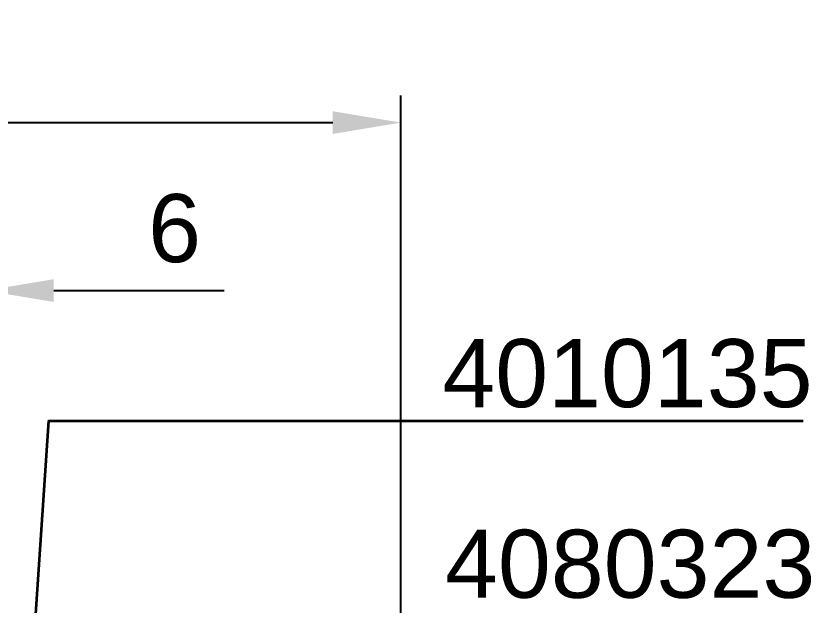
# Model space of a CAD drawing. Header units: millimetres. Extents: x 0 to 139, y 0 to 125.
# Drawn here: x 72.1 to 130.5, y 82.2 to 125.4 of the extents above; entities that cross this region are included whole.
import ezdxf

# ---------------------------------------------------------------- set-up
doc = ezdxf.new("R2010")
doc.units = ezdxf.units.MM
doc.header["$PDMODE"] = 3
doc.header["$PDSIZE"] = -2
doc.layers.add('AM_5', color=3, linetype='Continuous', lineweight=25)
doc.layers.add('AM_6', color=2, linetype='Continuous', lineweight=35)
doc.styles.add('SBS_Standard', font='arial.ttf')
doc.styles.add('SWISS', font='swiss.ttf')
doc.dimstyles.new('SBS1-1$0', dxfattribs={"dimtxt": 2.5, "dimasz": 2.5, "dimexe": 1, "dimexo": 0, "dimgap": 1, "dimtad": 1, "dimtoh": 1, "dimdsep": 46, "dimtxsty": 'SBS_Standard', "dimcen": 0, "dimclrd": 256, "dimclre": 256, "dimclrt": 30, "dimadec": 1, "dimazin": 2, "dimtp": 0.1, "dimtm": 0.1, "dimtfac": 0.71, "dimtmove": 0, "dimatfit": 3, "dimfxl": 1, "dimlwd": -1, "dimlwe": -1, "dimarcsym": 1})

# ---------------------------------------------------------------- blocks, each defined once
blk = doc.blocks.new('*D41')
at = {"layer": 'AM_5', "transparency": 16777216}
for p, q in [((63.86278853446674, 98.00000000000011), (63.86278853446674, 107.2684673668374)), ((69.86278853446674, 98.00000000000011), (69.86278853446674, 107.2684673668374)), ((58.86278853446674, 105.2684673668374), (53.86278853446674, 105.2684673668374)), ((63.86278853446674, 105.2684673668374), (69.86278853446674, 105.2684673668374)), ((74.86278853446674, 105.2684673668374), (87.39416643351177, 105.2684673668374))]:
    blk.add_line(p, q, dxfattribs=at)
for points in [[(58.86278853446674, 106.1018007001707), (58.86278853446674, 104.4351340335041), (63.86278853446674, 105.2684673668374)], [(74.86278853446674, 106.1018007001707), (74.86278853446674, 104.4351340335041), (69.86278853446674, 105.2684673668374)]]:
    blk.add_solid(points, dxfattribs=at)
at = {"layer": 'Defpoints', "color": 0, "transparency": 16777216}
for p in [(69.86278853446674, 105.2684673668374), (63.86278853446674, 98.00000000000011), (69.86278853446674, 98.00000000000011)]:
    blk.add_point(p, dxfattribs=at)
at = {"layer": 'AM_5', "color": 30, "transparency": 16777216, "insert": (83.74341609244766, 109.8213323054458), "char_height": 5, "attachment_point": 5, "style": 'SBS_Standard'}
blk.add_mtext('6', dxfattribs=at)
blk = doc.blocks.new('*D44')
at = {"layer": 'AM_5', "transparency": 16777216}
for p, q in [((33.36278853446674, 39.00000000000011), (33.36278853446675, 119.6069378185167)), ((100.3627885345632, 39.00000000000011), (100.3627885345632, 119.6069378185167)), ((38.36278853446675, 117.6069378185167), (95.36278853456315, 117.6069378185167))]:
    blk.add_line(p, q, dxfattribs=at)
for points in [[(38.36278853446675, 118.44027115185), (38.36278853446675, 116.7736044851834), (33.36278853446675, 117.6069378185167)], [(95.36278853456315, 118.44027115185), (95.36278853456315, 116.7736044851834), (100.3627885345632, 117.6069378185167)]]:
    blk.add_solid(points, dxfattribs=at)
at = {"layer": 'Defpoints', "color": 0, "transparency": 16777216}
for p in [(100.3627885345632, 117.6069378185167), (33.36278853446674, 39.00000000000011), (100.3627885345632, 39.00000000000011)]:
    blk.add_point(p, dxfattribs=at)
at = {"layer": 'AM_5', "color": 30, "transparency": 16777216, "insert": (66.86278853451586, 122.1598027571252), "char_height": 5, "attachment_point": 5, "style": 'SBS_Standard'}
blk.add_mtext('67', dxfattribs=at)

msp = doc.modelspace()

# ---------------------------------------------------------------- linework, layer by layer
at = {"layer": 'AM_6', "color": 3}
msp.add_lwpolyline([(72.31513733985594, 62.95340440278244), (74.50739986422377, 95.7069378185189), (129.9073998642234, 95.7069378185189)], dxfattribs=at)

# ---------------------------------------------------------------- texts
at = {"layer": 'AM_5', "color": 30, "style": 'SWISS'}
for s, p in [('4010135', (103.4073998642234, 96.7069378185189)), ('4080323', (103.6073998642223, 82.7069378185189))]:
    msp.add_text(s, height=5, dxfattribs=at).set_placement(p)

# ---------------------------------------------------------------- dimensions: what is measured, and where the dimension line sits
at = {"layer": 'AM_5'}
for base, p1, p2, picture, middle in [((100.3627885345632, 117.6069378185167), (33.36278853446674, 39.00000000000011), (100.3627885345632, 39.00000000000011), '*D44', (66.86278853451586, 117.6069378185167)), ((69.86278853446674, 105.2684673668374), (63.86278853446674, 98.00000000000011), (69.86278853446674, 98.00000000000011), '*D41', (83.74341609244766, 105.2684673668374))]:
    dim = msp.add_linear_dim(base=base, p1=p1, p2=p2, dimstyle='SBS1-1$0', override={"dimscale": 2}, dxfattribs=at)
    dim.commit()
    dim.dimension.update_dxf_attribs({"geometry": picture, "text_midpoint": middle, "dimtype": 160})

doc.saveas('drawing.dxf')
